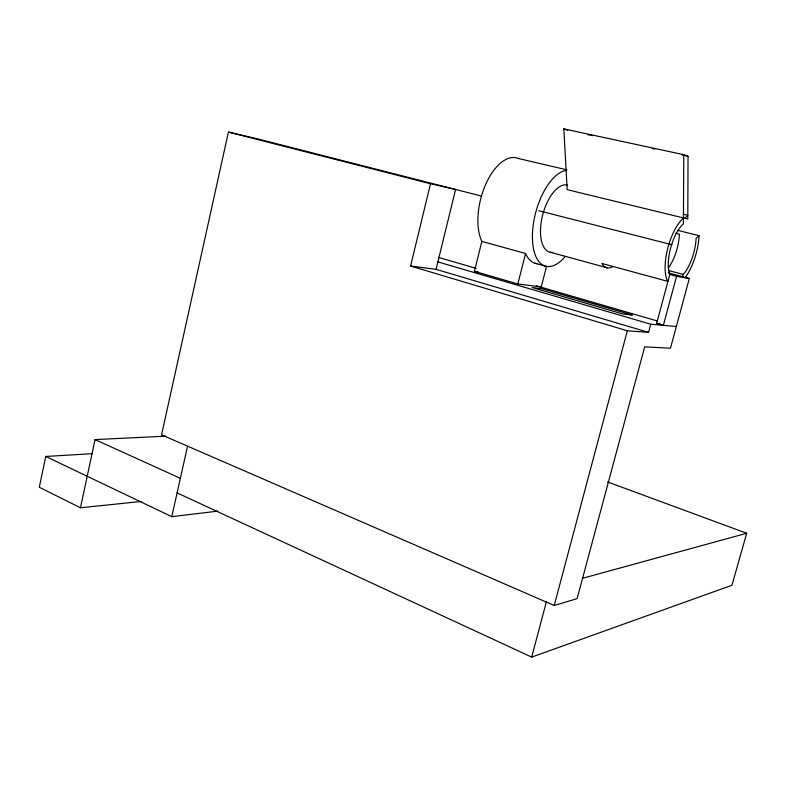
<?xml version="1.0" encoding="UTF-8"?>
<svg xmlns="http://www.w3.org/2000/svg" width="786" height="786" viewBox="0 0 786 786"><rect width="100%" height="100%" fill="white"/><g stroke="black" fill="none" stroke-linecap="round" stroke-linejoin="round"><path stroke-width="1.18" d="M481.769 196.156L256.393 138.582L228.421 132.068L161.562 434.835L554.218 605.505L577.12 598.627L644.687 346.852L670.468 348.218L689.312 278.49L676.569 276.338L663.355 325.345L656.644 323.39L669.79 274.52A30.015 11.78 -74.4 0 1 670.655 247.954A30.015 11.78 -74.4 0 1 683.407 223.863L683.781 154.704L563.837 128.894L567.178 189.642L687.789 218.999L688.035 156.267L683.781 154.704M92.227 453.689L45.745 456.46L39.3 487.261L80.467 507.766L141.421 501.458M80.467 507.766L95.057 439.58L165.885 436.171M45.745 456.46L171.78 516.667L187.49 446.468M676.353 326.495L650.759 324.225L648.568 332.38L627.336 330.778L410.577 266.032L430.512 183.757L228.421 132.068M410.577 266.032L436.034 269.343L455.605 189.475L429.569 183.521M546.584 266.14L541.269 286.91L517.827 283.982L474.42 271.298L481.867 241.4A48.241 24.464 -75.4 0 1 485.64 184.494A48.241 24.464 -75.4 0 1 518.426 158.517L566.824 169.825M517.827 283.982L525.559 253.505L481.867 241.4M677.758 230.367L699.068 235.672L696.101 238.315A30.015 11.78 -74.4 0 1 684.999 272.378L683.211 274.432L682.68 276.711M177.096 492.891L531.7 657.106L546.486 601.388M554.218 605.505L627.336 330.778M607.499 481.906L746.7 533.272L731.923 585.265L531.7 657.106M684.891 218.223L687.809 215.305L683.063 214.165M582.21 578.388L746.7 533.272M171.78 516.667L217.83 511.146M656.644 323.39L660.211 323.714M474.42 271.298L478.065 271.789M587.761 134.661L592.536 135.693M652.223 148.554L654.61 149.065M682.071 154.98L688.035 156.267M675.842 233.246L679.399 234.14A29.799 12.016 -74.4 0 1 668.395 267.957M538.862 210.746L672.079 244.78M668.807 270.59L683.211 274.432M668.228 272.84L689.312 278.49M669.79 274.52L676.569 276.338M550.397 252.267L607.283 267.81M535.168 263.29L545.288 266.12M438.578 257.435L476.247 268.37M536.278 285.809L657.518 321.022M437.861 261.905L650.759 324.225M436.034 269.343L648.568 332.38M563.837 128.894L567.688 130.211M95.057 439.58L180.358 478.32M699.068 235.672A36.657 14.384 -74.4 0 1 685.569 277.124M683.633 217.889A36.657 14.384 -74.4 0 0 668.002 247.364A36.657 14.384 -74.4 0 0 666.97 279.875L667.933 281.408L601.83 263.438L603.609 265.982A35.596 15.494 -74.7 0 0 613.316 266.454M552.568 252.345A34.682 16.378 -75.1 0 1 542.114 217.27A34.682 16.378 -75.1 0 1 567.6 185.093M564.672 257.16A49.469 23.364 -75.1 0 1 532.417 234.906A49.469 23.364 -75.1 0 1 566.608 170.336M537.172 263.683A49.233 23.58 -75.1 0 1 525.559 253.505M632.16 314.999L623.18 314.095L532.102 287.519L541.888 288.717L632.16 314.999"/></g></svg>
